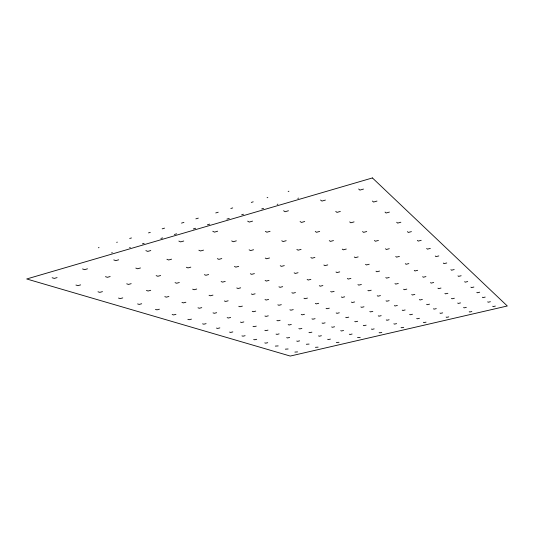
<?xml version="1.0" encoding="UTF-8"?>
<svg xmlns="http://www.w3.org/2000/svg" width="534" height="534" viewBox="0 0 534 534"><rect width="100%" height="100%" fill="white"/><g stroke="black" fill="none" stroke-linecap="round" stroke-linejoin="round"><path stroke-width="0.8" d="M267.087 197.727L267.828 197.487M288.166 191.472L288.927 191.225M277.186 204.388L277.914 204.155M297.832 198.341L298.573 198.101M230.822 208.48L232.711 207.913M251.287 202.413L253.203 201.825M261.72 208.914L263.576 208.353M195.865 218.847L198.301 218.126M215.749 212.953L218.219 212.212M241.662 214.781L243.491 214.234M181.513 223.105L183.923 222.391M226.897 219.107L229.28 218.399M162.182 228.839L164.559 228.138M207.392 224.814L209.742 224.12M193.315 228.932L195.638 228.252M148.505 232.891L150.301 232.37M129.702 238.464L131.471 237.957M174.344 234.486L176.634 233.819M57.078 277.607L54.301 278.408L52.145 277.747M87.476 268.822L84.626 269.643L82.55 268.942M118.695 259.798L115.771 260.645L113.775 259.904M150.782 250.533L147.771 251.401L145.862 250.613M183.756 241.001L180.666 241.895L178.85 241.068M217.672 231.202L214.488 232.123L212.772 231.249M252.555 221.123L249.285 222.071L247.669 221.143M288.453 210.756L285.083 211.724L283.587 210.743M325.413 200.076L321.949 201.078L320.567 200.043M363.487 189.076L359.909 190.104L358.661 189.009M160.908 238.418L162.65 237.917M142.445 243.824L144.16 243.33M80.634 284.882L77.937 285.643L75.941 285.036M110.171 276.532L107.401 277.313L105.478 276.665M140.475 267.961L137.638 268.762L135.796 268.075M171.588 259.164L168.671 259.985L166.908 259.264M203.527 250.126L200.537 250.973L198.862 250.206M236.342 240.847L233.265 241.722L231.683 240.914M270.057 231.315L266.893 232.21L265.411 231.356M304.707 221.517L301.463 222.431L300.081 221.537M340.345 211.437L337.001 212.385L335.739 211.431M377.004 201.071L373.566 202.046L372.418 201.038M102.468 291.631L99.845 292.358L97.996 291.791M131.19 283.667L128.5 284.415L126.718 283.814M160.627 275.504L157.87 276.272L156.162 275.637M190.818 267.14L187.995 267.921L186.359 267.254M221.79 258.556L218.887 259.357L217.338 258.65M253.563 249.745L250.586 250.573L249.124 249.825M286.177 240.701L283.12 241.548L281.758 240.761M319.672 231.422L316.529 232.29L315.26 231.462M354.069 221.884L350.845 222.778L349.677 221.904M389.413 212.085L386.102 213.006L385.047 212.078M122.773 297.899L120.223 298.599L118.495 298.065M150.715 290.296L148.098 291.01L146.443 290.449M179.331 282.513L176.654 283.24L175.065 282.653M208.647 274.536L205.904 275.277L204.388 274.656M238.698 266.359L235.881 267.12L234.446 266.466M269.496 257.975L266.613 258.763L265.258 258.069M301.083 249.378L298.126 250.186L296.857 249.458M333.483 240.567L330.446 241.388L329.271 240.62M366.724 231.516L363.614 232.363L362.539 231.556M400.854 222.231L397.656 223.105L396.682 222.251M116.652 242.336L117.353 242.149M98.349 247.769L99.044 247.582M141.704 303.746L139.214 304.413L137.605 303.919M168.898 296.477L166.354 297.158L164.806 296.637M196.732 289.027L194.129 289.728L192.647 289.174M225.228 281.411L222.558 282.119L221.149 281.545M254.404 273.608L251.674 274.336L250.339 273.728M284.288 265.612L281.491 266.359L280.23 265.718M314.9 257.428L312.036 258.196L310.861 257.515M346.279 249.038L343.342 249.819L342.247 249.111M378.439 240.433L375.429 241.241L374.427 240.487M411.42 231.616L408.33 232.437L407.429 231.649M129.608 247.576L130.303 247.389M111.626 252.842L112.314 252.662M159.386 309.213L156.963 309.847L155.454 309.386M185.879 302.237L183.402 302.891L181.954 302.404M212.966 295.108L210.436 295.776L209.054 295.262M240.68 287.819L238.084 288.5L236.769 287.959M269.029 280.357L266.379 281.058L265.131 280.483M298.045 272.72L295.329 273.435L294.161 272.834M327.749 264.904L324.966 265.638L323.871 265.004M358.16 256.901L355.31 257.655L354.302 256.988M389.306 248.704L386.396 249.471L385.468 248.777M421.219 240.307L418.235 241.094L417.394 240.36M175.946 314.326L173.583 314.94L172.168 314.506M201.765 307.631L199.349 308.258L197.994 307.804M228.151 300.796L225.682 301.436L224.387 300.956M255.118 293.807L252.595 294.461L251.367 293.954M282.686 286.658L280.11 287.325L278.942 286.798M310.881 279.349L308.245 280.036L307.15 279.476M339.724 271.879L337.021 272.574L335.999 271.986M369.228 264.23L366.464 264.944L365.523 264.33M399.419 256.407L396.595 257.134L395.734 256.487M430.331 248.39L427.44 249.144L426.659 248.464M191.479 319.125L189.176 319.712L187.848 319.312M216.664 312.69L214.308 313.291L213.039 312.864M242.376 306.122L239.966 306.736L238.758 306.289M268.635 299.414L266.179 300.041L265.024 299.567M295.469 292.559L292.959 293.199L291.864 292.699M322.883 285.55L320.32 286.204L319.299 285.683M350.911 278.388L348.288 279.062L347.334 278.508M379.561 271.072L376.877 271.753L375.996 271.179M408.857 263.582L406.114 264.283L405.306 263.676M438.821 255.926L436.018 256.64L435.29 256.006M206.091 323.637L203.841 324.205L202.593 323.824M230.655 317.443L228.365 318.024L227.164 317.623M255.726 311.122L253.383 311.716L252.248 311.289M281.318 304.674L278.928 305.274L277.847 304.827M307.451 298.085L305.007 298.7L303.979 298.232M334.13 291.357L331.634 291.985L330.673 291.497M361.385 284.488L358.835 285.129L357.94 284.615M389.226 277.466L386.623 278.127L385.795 277.587M417.675 270.297L415.018 270.965L414.257 270.398M446.758 262.968L444.034 263.649L443.353 263.055M219.848 327.889L217.652 328.437L216.477 328.076M243.831 321.922L241.595 322.476L240.467 322.095M268.295 315.828L266.012 316.402L264.937 316.001M293.246 309.62L290.917 310.201L289.895 309.78M318.705 303.279L316.328 303.873L315.367 303.432M344.69 296.811L342.261 297.418L341.359 296.957M371.21 290.209L368.734 290.83L367.893 290.342M398.291 283.474L395.761 284.101L394.98 283.594M425.938 276.585L423.355 277.233L422.648 276.699M454.18 269.557L451.544 270.217L450.903 269.657M232.837 331.901L230.688 332.428L229.58 332.088M256.26 326.141L254.071 326.674L253.009 326.321M280.136 320.267L277.907 320.814L276.892 320.44M304.48 314.279L302.204 314.84L301.243 314.439M329.304 308.171L326.988 308.739L326.08 308.325M354.623 301.944L352.26 302.524L351.405 302.09M380.448 295.589L378.039 296.183L377.244 295.729M406.808 289.108L404.345 289.715L403.611 289.241M433.701 282.493L431.185 283.113L430.517 282.613M461.149 275.744L458.586 276.372L457.985 275.851M245.106 335.692L243.01 336.2L241.955 335.879M267.995 330.125L265.859 330.646L264.857 330.306M291.317 324.452L289.141 324.986L288.186 324.625M315.08 318.671L312.864 319.212L311.956 318.838M339.297 312.784L337.034 313.331L336.18 312.944M363.988 306.783L361.678 307.344L360.877 306.93M389.152 300.662L386.803 301.229L386.055 300.802M414.825 294.414L412.422 295.002L411.734 294.548M440.997 288.053L438.554 288.647L437.927 288.173M467.704 281.558L465.207 282.166L464.647 281.672M256.721 339.284L254.671 339.778L253.677 339.47M279.102 333.897L277.012 334.397L276.065 334.077M301.89 328.41L299.761 328.924L298.86 328.59M325.099 322.83L322.93 323.35L322.075 322.997M348.742 317.143L346.533 317.67L345.725 317.303M372.825 311.349L370.576 311.889L369.815 311.502M397.369 305.441L395.073 305.995L394.372 305.588M422.381 299.42L420.044 299.988L419.397 299.561M447.879 293.286L445.496 293.86L444.909 293.42M473.878 287.032L471.449 287.619L470.915 287.152M267.734 342.681L265.725 343.162L264.784 342.875M289.628 337.468L287.579 337.955L286.678 337.655M311.903 332.161L309.827 332.655L308.966 332.342M334.584 326.761L332.468 327.269L331.654 326.935M357.673 321.261L355.517 321.775L354.75 321.428M381.183 315.661L378.986 316.188L378.272 315.821M405.132 309.96L402.896 310.494L402.229 310.107M429.523 304.153L427.247 304.694L426.633 304.293M454.374 298.232L452.058 298.786L451.497 298.366M479.699 292.198L477.336 292.766L476.835 292.325M278.187 345.912L275.33 346.099M299.607 340.859L297.612 341.333L296.757 341.046M321.401 335.719L319.365 336.2L318.551 335.899M343.576 330.493L341.506 330.98L340.732 330.659M366.137 325.166L364.028 325.667L363.3 325.333M389.099 319.753L386.956 320.26L386.276 319.913M412.482 314.239L410.299 314.753L409.665 314.386M436.278 308.625L434.055 309.146L433.474 308.765M460.515 302.905L458.252 303.439L457.725 303.045M485.206 297.084L482.896 297.632L482.422 297.211M288.126 348.982L285.35 349.169M309.093 344.083L306.322 344.263M330.419 339.097L328.43 339.564L327.656 339.277M352.106 334.03L350.084 334.504L349.349 334.204M374.167 328.877L372.105 329.358L371.417 329.037M396.608 323.631L394.513 324.118L393.872 323.791M419.444 318.291L417.314 318.791L416.714 318.444M442.679 312.864L440.51 313.371L439.963 313.011M466.336 307.337L464.126 307.851L463.625 307.477M490.412 301.71L488.163 302.231L487.716 301.837M297.585 351.906L294.888 352.093M318.117 347.147L315.427 347.327M338.997 342.307L336.313 342.488M360.216 337.395L357.54 337.568M381.797 332.395L379.781 332.862L379.127 332.562M403.737 327.315L401.695 327.789L401.081 327.476M426.059 322.142L423.976 322.623L423.402 322.296M448.754 316.882L446.638 317.376L446.117 317.029M471.849 311.536L469.693 312.03L469.219 311.676M495.352 306.089L493.156 306.596L492.728 306.222M372.418 177.942L26.7 278.975L290.249 356.058L507.3 305.989L372.418 177.942"/></g></svg>
